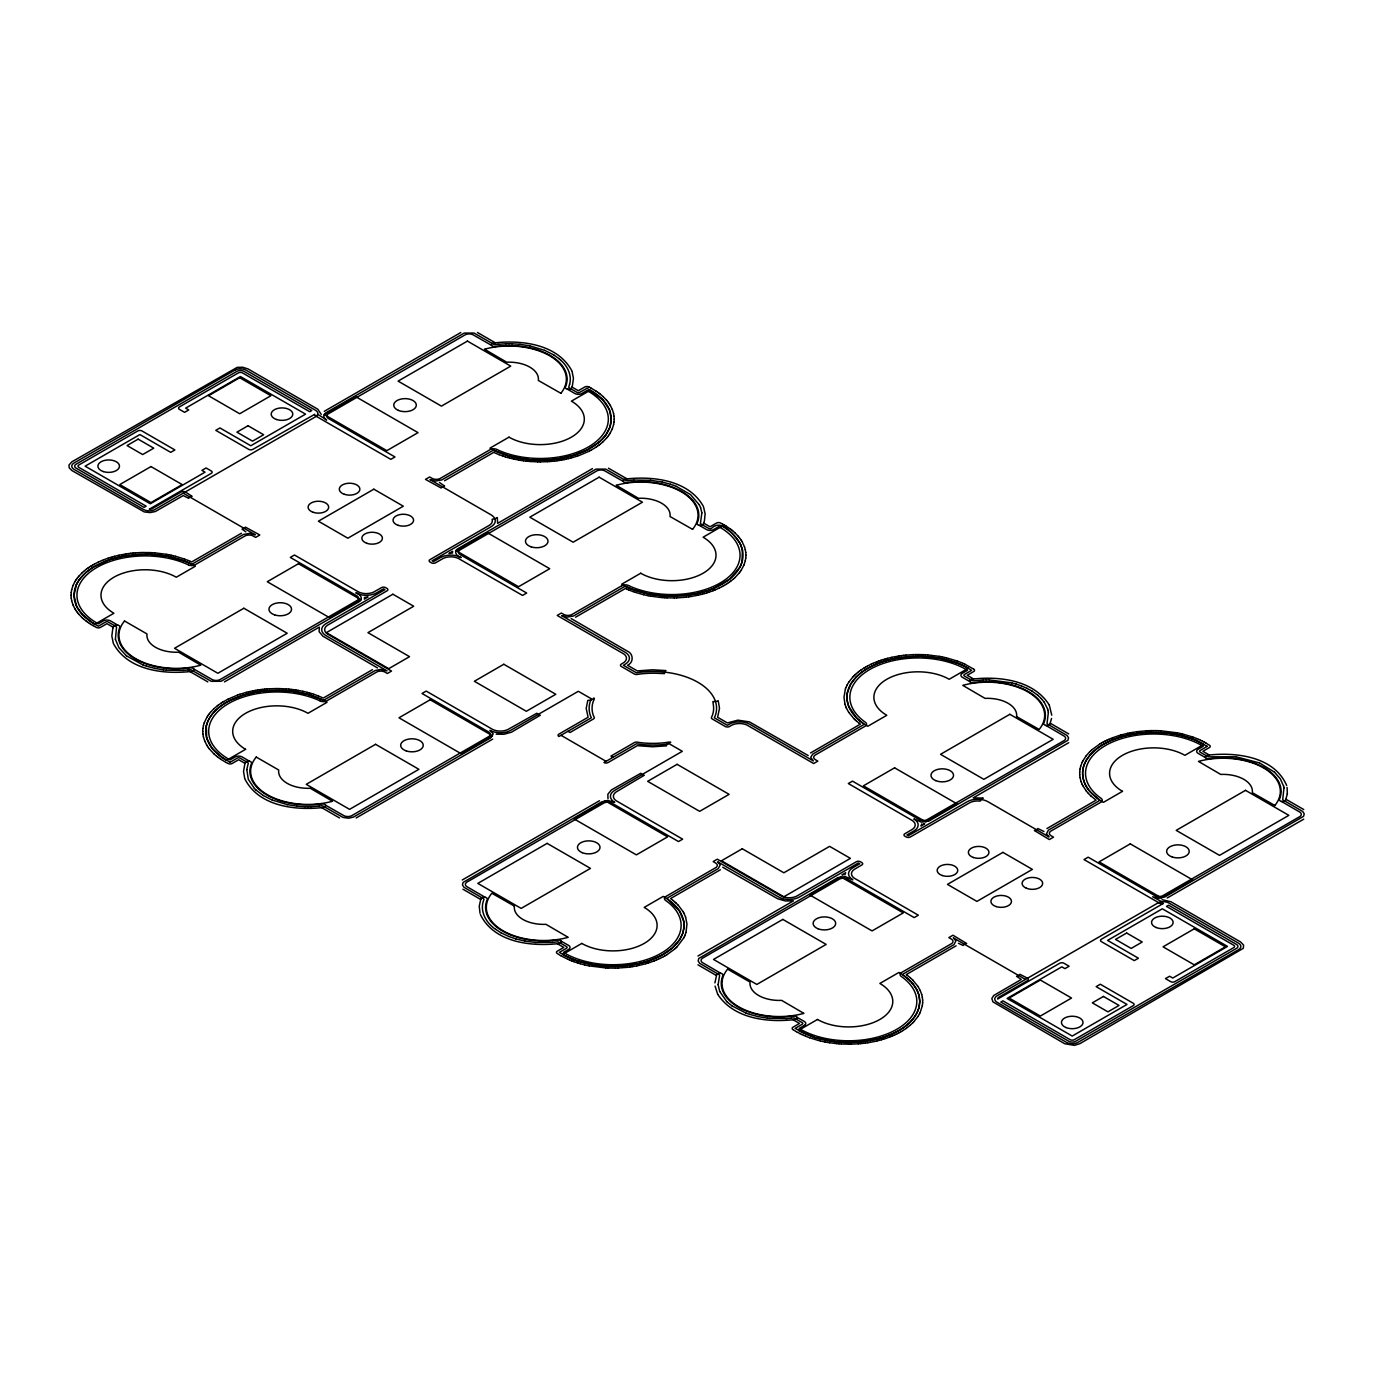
<?xml version="1.0" encoding="UTF-8"?>
<svg xmlns="http://www.w3.org/2000/svg" width="1376" height="1376" viewBox="0 0 1376 1376"><rect width="100%" height="100%" fill="white"/><g stroke="black" fill="none" stroke-linecap="round" stroke-linejoin="round"><path stroke-width="1.5" d="M71.07 595.189L71.225 592.471M74.012 595.223L76.437 584.628M202.788 731.275L202.926 728.54M611.271 419.147L609.912 427.145L605.87 434.833M614.212 419.181L614.057 421.899M684.027 926.736L683.717 921.387M745.93 555.25L745.775 557.968M922.66 1002.812L922.66 1000.094M1079.713 771.97L1079.713 774.688M714.901 982.877L716.724 974.655A3.182 1.84 0 0 1 720.542 973.296A3.182 1.84 0 0 1 722.916 975.498A58.102 33.54 0 0 0 793.109 1016.021A3.182 1.84 0 0 1 796.945 1017.397A3.182 1.84 0 0 1 794.554 1019.599C767.688 1022.712 733.752 1018.859 717.687 994.263M246.786 769.597L248.316 779.349L254.422 788.5M364.451 598.354L364.416 598.784A5.401 3.13 0 0 1 364.348 599.11L368.08 596.96L364.382 597.459M452.549 552.103L452.584 551.656A5.401 3.13 0 0 1 452.652 551.346L448.92 553.496L452.618 552.98M684.027 926.753L682.702 933.41L679.52 939.86M922.642 1002.88L922.333 1005.598M1079.713 771.884L1080.022 769.184M246.786 769.58L248.213 763.577A1.961 1.135 0 0 0 247.68 762.528L240.06 758.124A1.961 1.135 0 0 0 237.274 758.124L230.119 762.252M1287.317 793.797L1287.093 787.433M1287.317 793.832L1285.631 800.11A3.182 1.84 0 0 1 1281.813 801.486A3.182 1.84 0 0 1 1279.439 799.284A58.102 33.54 0 0 0 1209.246 758.744A3.182 1.84 0 0 1 1205.428 757.385A3.182 1.84 0 0 1 1207.801 755.166C1235.7 751.967 1274.193 756.284 1286.663 785.49M71.242 592.402L71.69 589.702M202.943 728.472L203.407 725.771M614.057 421.968L613.593 424.685M745.758 558.037L745.293 560.754M847.255 693.28L847.066 699.954L848.768 706.593M1051.539 718.427L1049.957 724.068A3.182 1.84 0 0 1 1046.121 725.444A3.182 1.84 0 0 1 1043.748 723.243A58.102 33.54 0 0 0 973.554 682.72A3.182 1.84 0 0 1 969.736 681.344A3.182 1.84 0 0 1 972.11 679.142C999.148 676.012 1033.582 679.916 1049.286 705.08M206.331 725.96L206.675 737.983M847.272 693.263L850.695 684.113L856.44 676.786M922.333 1005.667L920.183 1012.478M1080.022 769.098L1080.642 766.398M569.612 384.3C572.072 375.476 567.617 366.257 561.047 360.443M704.426 520.833L705.131 513.833L703.549 506.867M71.707 589.616L72.997 585.574M203.424 725.685L204.181 723.002M206.331 725.943C209.204 714.075 219.489 705.768 229.912 700.453M613.576 424.754L612.303 428.813M742.042 561.89L742.386 549.867M745.276 560.823L744.003 564.882M686.022 932.326L686.968 924.053L685.592 917.104M918.807 1008.126L919.753 1001.453L918.807 994.779M569.612 384.317L568.787 386.88A1.961 1.135 0 0 0 569.32 387.929L576.94 392.332A1.961 1.135 0 0 0 579.726 392.332L587.053 388.29M112.746 628.987L111.834 635.97L113.228 642.953M572.347 386.02L573.448 378.4L572.072 371.417M704.237 521.487L703.36 523.964A3.182 1.84 0 0 1 699.524 525.34A3.182 1.84 0 0 1 697.15 523.138A58.102 33.54 0 0 0 626.957 482.598A3.182 1.84 0 0 1 623.139 481.239A3.182 1.84 0 0 1 625.512 479.037C652.826 475.89 688.361 479.897 703.274 506.213M742.025 561.907L740.563 565.828M686.005 932.412L685.093 935.078M845.397 688.98L843.987 697.254L844.967 704.22M918.79 1008.144C913.354 1024.845 895.879 1033.617 880.124 1038.244M1080.659 766.329L1082.172 762.304M112.952 628.316L113.64 626.476A3.182 1.84 0 0 1 117.476 625.1A3.182 1.84 0 0 1 119.85 627.318A58.102 33.54 0 0 0 190.026 667.842A3.182 1.84 0 0 1 193.861 669.2A3.182 1.84 0 0 1 191.488 671.419C164.054 674.567 127.934 670.508 113.468 643.607M244.859 763.8L243.535 771.403L244.704 778.403M204.216 722.933L206.692 717.601M572.124 386.673L571.642 387.894A3.182 1.84 0 0 1 567.824 389.27A3.182 1.84 0 0 1 565.45 387.052A58.102 33.54 0 0 0 495.257 346.528A3.182 1.84 0 0 1 491.438 345.17A3.182 1.84 0 0 1 493.812 342.951C521.246 339.803 557.349 343.862 571.814 370.763M480.774 899.25L479.244 906.199L480 913.217M845.414 688.912L845.896 687.622M1084.46 764.024C1080.435 773.26 1083.342 784.2 1089.93 791.475M245.117 763.147L245.358 762.545A3.182 1.84 0 0 1 249.176 761.186A3.182 1.84 0 0 1 251.55 763.388A58.102 33.54 0 0 0 321.743 803.911A3.182 1.84 0 0 1 325.562 805.287A3.182 1.84 0 0 1 323.188 807.488C295.634 810.653 258.946 806.542 244.945 779.057M480.792 899.216L481.032 898.614A3.182 1.84 0 0 1 484.868 897.255A3.182 1.84 0 0 1 487.242 899.457A58.102 33.54 0 0 0 557.418 939.98A3.182 1.84 0 0 1 561.253 941.356A3.182 1.84 0 0 1 558.88 943.558C531.17 946.757 493.95 942.56 480.396 914.507M73.014 585.488L74.975 581.532M317.753 414.417C337.223 425.769 317.116 417.375 326.37 412.525L464.211 333.078L474.015 333.044L493.76 344.31A1.961 1.135 0 0 0 495.584 344.602L498.043 344.327M321.244 414.382L317.787 409.205L248.024 368.923L242.64 367.237L237.136 367.392L71.948 461.768L68.972 465.036L69.23 467.892L71.862 470.506L144.291 511.924L150.156 512.594L155.35 511.511L183.214 495.584L188.65 498.318A6.364 3.681 0 0 1 192.107 496.323L185.296 491.972A2.941 1.703 0 0 0 181.133 491.972L152.358 508.57A4.902 2.821 0 0 1 149.244 509.223L211.285 473.378A2.941 1.703 0 0 0 211.285 470.97L206.09 467.96L201.928 470.368L205.041 472.174L150.294 503.788L85.123 466.172L139.888 434.558L170.727 452.36L174.89 449.952L141.969 430.946A2.941 1.703 0 0 0 137.806 430.946L78.879 464.968A2.941 1.703 0 0 0 78.879 467.376L146.131 506.196L144.05 507.383L75.8 467.96A4.902 2.821 0 0 1 75.8 464.366L237.291 371.124A4.902 2.821 0 0 1 243.5 371.124L311.802 410.53L309.72 411.734L242.486 372.913A2.941 1.703 0 0 0 238.323 372.913L179.396 406.935A2.941 1.703 0 0 0 179.396 409.343L184.59 412.336L188.753 409.945L185.64 408.139L240.404 376.525L305.558 414.142L250.793 445.755L219.954 427.953L215.791 430.344L248.712 449.35A2.941 1.703 0 0 0 252.874 449.35L314.777 414.296A2.941 1.703 0 0 0 315.551 415.913L390.818 459.36L394.981 456.97L328.056 418.287A5.882 3.388 0 0 1 328.056 413.987L465.432 334.678A5.882 3.388 0 0 1 472.88 334.678L491.524 345.342M612.268 428.882L610.308 432.838M743.986 564.951L741.2 570.232M684.491 936.437L685.059 935.147M722.727 867.241L777.75 898.803L785.472 900.97L793.488 900.85L697.959 956.028M808.211 755.562L749.421 721.884L737.914 720.164L727.388 722.916L717.601 717.257L719.51 708.382L718.203 700.694A6.364 3.681 0 0 1 712.906 701.571L713.336 704.856A60.785 35.088 0 0 1 712.458 715.142L711.495 717.378A2.941 1.703 0 0 0 712.269 718.977L725.29 726.511A2.941 1.703 0 0 0 729.452 726.511L732.032 725.049A11.765 6.794 0 0 1 746.962 725.049L813.663 763.525L817.826 761.117L815.022 759.466A5.882 3.388 0 0 1 815.022 755.166L865.298 726.115A5.04 2.907 0 0 0 865.332 722.245A68.129 39.336 0 0 1 872.246 668.134A68.129 39.336 0 0 1 966.176 669.476L967.534 670.284L962.357 673.277M845.93 687.553L847.152 684.921M958.418 943.282L963.166 945.484A6.364 3.681 0 0 1 966.623 943.489L953 935.216L948.838 937.606L951.659 939.258A5.882 3.388 0 0 1 951.659 943.575L901.366 972.626A5.04 2.907 0 0 0 901.349 976.496A68.129 39.336 0 0 1 894.434 1030.59A68.129 39.336 0 0 1 800.505 1029.265L799.129 1028.457L804.41 1025.395M1043.937 831.5L1037.848 828.524A6.364 3.681 0 0 1 1034.408 830.519L1049.355 839.566L1053.517 837.158L1050.696 835.507A5.882 3.388 0 0 1 1050.696 831.207L1100.989 802.156A5.04 2.907 0 0 0 1101.006 798.286A68.129 39.336 0 0 1 1107.921 744.175A68.129 39.336 0 0 1 1201.85 745.517L1203.226 746.325L1198.049 749.318A4.971 2.872 0 0 0 1198.049 753.326L1205.582 757.677M1084.46 764.007L1085.028 762.717M76.437 584.611L77.073 583.338M739.927 567.118L740.563 565.846M683.838 937.778L684.474 936.506M919.529 1013.82L920.148 1012.547M1082.207 762.235L1082.843 760.962M1085.028 762.7L1085.664 761.427M77.073 583.321L79.412 579.537M739.927 567.136L729.693 579.107L713.318 588.567M683.803 937.847L677.112 946.74M847.186 684.852L848.7 682.272M919.478 1013.888L917.964 1016.468M1082.878 760.894L1086.232 755.734M1085.681 761.41L1086.369 760.154M75.026 581.463L75.8 580.225M206.727 717.532L207.501 716.294M609.499 434.162L610.273 432.907M1086.386 760.137L1089.93 755.183M75.835 580.156L76.678 578.918M207.552 716.225L208.395 714.987M608.605 435.452L609.448 434.231M740.322 571.539L741.165 570.3M848.751 682.204L852.69 677.181M679.503 939.877L672.09 948.202L661.581 955.357M917.93 1016.537L913.974 1021.56M76.729 578.849L77.641 577.628M79.43 579.52L85.983 572.45M208.43 714.918L209.358 713.697M605.87 434.85L602.894 438.48M607.642 436.742L608.553 435.521M739.359 572.812L740.271 571.608M77.692 577.559L78.673 576.372M209.41 713.645L210.39 712.441M606.61 438.015L607.59 436.811M739.308 572.88L734.801 577.748M1086.283 755.665L1089.551 752.001M78.742 576.303L82.199 572.708M210.442 712.372L213.899 708.778M606.558 438.067L603.101 441.679M1089.947 755.166C1098.805 745.07 1111.584 739.376 1124.33 735.954M602.877 438.497L599.317 441.937M852.759 677.112L853.86 675.96M912.804 1022.781L913.922 1021.628M853.928 675.891L855.115 674.756M856.457 676.768L861.6 672.314M675.874 947.944L677.061 946.808M1089.62 751.932L1090.79 750.797M912.735 1022.85L910.258 1025.154M82.268 572.64L83.506 571.522M213.968 708.709L216.6 706.438M603.032 441.73L600.4 444.001M733.494 578.918L734.732 577.817M855.184 674.687L856.422 673.586M674.567 949.113L675.805 948.012M1090.858 750.728L1092.097 749.61M83.575 571.47L86.327 569.251M86 572.433L93.207 567.187M599.3 441.954L587.088 449.986M733.425 578.986L730.673 581.205M856.491 673.518L857.798 672.434M674.498 949.182L667.05 954.6M1092.183 749.559L1099.613 744.141M910.172 1025.223L907.438 1027.425M216.668 706.387L218.027 705.32M598.956 445.119L600.332 444.07M857.867 672.365L859.243 671.299M86.413 569.2L87.84 568.15M218.113 705.269L221.106 703.153M597.459 446.22L598.887 445.188M729.16 582.289L730.587 581.257M859.312 671.247L860.74 670.215M861.617 672.296L866.106 669.252M905.924 1028.526L907.352 1027.494M87.909 568.099L89.406 567.084M595.894 447.286L597.373 446.271M727.594 583.355L729.091 582.358M860.826 670.146L863.939 668.1M905.855 1028.577L902.742 1030.624M89.474 567.032L91.022 566.052M595.808 447.338L590.854 450.296M221.192 703.102L222.723 702.121M725.978 584.404L727.508 583.424M462.267 879.986L599.454 800.746M810.602 752.93L860.413 724.137L859.312 723.329M720.388 869.77L670.576 898.562L673.122 900.489M1068.722 742.696L973.193 797.891L983.255 798.097A6.364 3.681 0 0 0 980.486 800.901L979.901 801.09A11.765 6.794 0 0 0 970.149 802.5L910.379 836.969A2.941 1.703 0 0 1 906.216 836.969L904.823 836.161A2.941 1.703 0 0 1 904.823 833.753L912.529 829.264A11.765 6.794 0 0 0 912.529 820.646L848.321 783.529L852.484 781.138L919.46 819.769A5.882 3.388 0 0 0 926.925 819.769L1064.302 740.46A5.882 3.388 0 0 0 1064.302 736.16L1045.829 725.393M956.079 945.811L906.251 974.604L907.352 975.412M91.108 566L92.708 565.037M93.224 567.17L109.53 559.705M222.809 702.07L227.952 699.197M724.292 585.402L725.892 584.456M864.025 668.048L865.607 667.102M866.14 669.235L874.723 664.746M665.365 955.598L666.964 954.652M1099.699 744.089L1101.299 743.143M901.056 1031.639L902.656 1030.693M324.289 411.321L460.822 332.51M94.824 624.257L113.898 613.249A44.118 25.473 0 0 1 113.898 577.232A44.118 25.473 0 0 1 176.283 577.232L195.34 566.224A71.07 41.039 0 0 0 94.824 566.224A71.07 41.039 0 0 0 94.824 624.257L93.224 623.294M444.568 480.757L493.709 452.394L499.041 454.648M592.523 468.58L497.648 523.344L497.286 517.531A6.364 3.681 0 0 1 492.436 519.13L492.126 519.474A11.765 6.794 0 0 1 489.684 525.099L429.983 559.619A2.941 1.703 0 0 0 429.983 562.01L431.376 562.818A2.941 1.703 0 0 0 435.538 562.818L443.33 558.364A11.765 6.794 0 0 1 458.242 558.364L522.536 595.43L526.681 593.039L459.756 554.373A5.882 3.388 0 0 1 459.756 550.056L597.132 470.747A5.882 3.388 0 0 1 604.597 470.747L623.225 481.411M224.477 681.877L319.335 627.095L319.129 631.722L322.861 636.176L377.54 667.945M372.432 669.682L323.291 698.062L317.959 695.792M621.883 585.694L571.659 614.659A5.882 3.388 0 0 1 564.212 614.659L561.356 613.042L557.194 615.45L623.81 653.961A11.765 6.794 0 0 1 623.81 662.578L621.316 664.075A2.941 1.703 0 0 0 621.316 666.466L634.336 673.999A2.941 1.703 0 0 0 637.122 674.446L640.992 673.879A60.785 35.088 0 0 1 658.812 673.38L664.488 673.621A6.364 3.681 0 0 1 665.95 670.594L652.706 669.802L637.312 670.903L627.542 665.262C633.923 662.596 633.545 653.531 627.198 651.072L571.16 618.564M356.178 817.946L492.711 739.118M968.257 668.272L949.182 679.28A44.118 25.473 0 0 0 886.798 679.28A44.118 25.473 0 0 0 886.798 715.296L867.74 726.304A71.07 41.039 0 0 1 867.74 668.272A71.07 41.039 0 0 1 968.257 668.272L963.097 665.571M1046.947 828.541L1096.104 800.161L1090.858 795.93M1167.209 897.978L1303.743 819.167M92.794 564.986L94.445 564.074M722.555 586.382L724.206 585.454M865.71 667.05L867.362 666.122M663.628 956.578L665.279 955.649M1101.385 743.092L1103.036 742.163M899.319 1032.619L900.97 1031.69M94.531 564.022L98.092 562.234M241.454 533.234L191.574 561.993L190.198 561.356M589.048 451.242L590.751 450.348M575.546 617.222L625.426 588.464L626.802 589.1M722.469 586.434L718.908 588.223M867.448 666.07L870.991 664.281M661.564 955.357L648.543 960.947M663.542 956.63L659.998 958.418M1103.139 742.111L1104.825 741.217M897.53 1033.548L899.233 1032.654M587.053 450.004L573.723 455.318L560.858 458.397M588.962 451.294L579.348 455.404M228.038 699.163L237.652 695.035M229.947 700.453L243.277 695.121L256.142 692.042M1104.928 741.182L1106.682 740.322M895.673 1034.46L897.427 1033.6M98.178 562.182L101.927 560.514M718.822 588.274L715.073 589.926M871.094 664.23L872.883 663.404M1106.768 740.271L1108.574 739.445M658.106 959.278L659.895 958.47M893.781 1035.32L895.587 1034.511M872.986 663.37L876.822 661.787M874.74 664.728L878.49 663.18M1108.678 739.411L1110.518 738.62M656.163 960.121L658.003 959.33M891.837 1036.162L893.678 1035.371M102.03 560.479L103.905 559.722M713.301 588.567L707.47 590.751M713.078 590.717L714.97 589.977M1110.621 738.568L1112.513 737.811M654.168 960.912L656.042 960.156M889.842 1036.954L891.734 1036.197M104.026 559.688L108.016 558.243M712.974 590.768L708.967 592.196M876.925 661.736L878.851 661.013M878.524 663.163L882.446 661.753M1112.616 737.777L1118.74 735.661M654.064 960.964L650.057 962.392M889.739 1037.005L885.731 1038.433M577.266 456.127L579.227 455.456M237.756 695L239.734 694.312M878.972 660.979L880.932 660.308M108.136 558.209L110.149 557.572M109.564 559.688L122.223 556.386M577.163 456.161L570.816 458.053M239.837 694.278L246.184 692.403M707.436 590.751L694.777 594.071M706.851 592.884L708.864 592.23M881.053 660.256L883.048 659.62M882.48 661.753L886.54 660.497M648.509 960.947L642.334 962.787M647.941 963.08L649.936 962.426M883.616 1039.121L885.628 1038.467M110.252 557.538L112.299 556.919M704.701 593.52L706.748 592.918M883.168 659.586L885.198 658.984M1118.843 735.627L1120.89 735.025M645.791 963.716L647.821 963.114M881.466 1039.757L883.512 1039.155M112.402 556.902L114.483 556.334M702.517 594.122L704.598 593.555M885.318 658.949L887.4 658.382M886.574 660.48L895.14 658.433M1121.01 734.99L1127.546 733.356M645.671 963.75L639.118 965.384M880.09 1038.261L857.97 1042.131M879.281 1040.359L881.362 1039.792M114.604 556.3L118.955 555.25M568.598 458.604L570.696 458.088M246.304 692.369L248.402 691.836M702.396 594.157L698.045 595.189M887.503 658.347L891.872 657.315M1124.364 735.954L1126.462 735.42M642.317 962.787L638.034 963.802M877.062 1040.91L879.161 1040.394M566.344 459.12L568.477 458.638M248.523 691.818L252.943 690.855M1126.497 735.42L1128.63 734.922M874.809 1041.426L876.942 1040.944M564.057 459.601L566.224 459.154M119.076 555.233L125.87 553.96M697.924 595.223L691.13 596.479M891.992 657.281L898.786 656.025M1127.666 733.322L1129.834 732.875M1128.664 734.922L1139.792 733.081M638.017 963.819L619.974 966.244M636.847 965.866L638.997 965.419M874.689 1041.46L870.217 1042.337M561.752 460.014L563.936 459.618M122.258 556.368L149.726 554.287M694.742 594.071L667.274 596.152M253.064 690.838L255.248 690.425M895.157 658.433L920.303 656.283M1129.954 732.858L1136.817 731.722M636.727 965.883L632.203 966.674M560.823 458.414L551.793 459.618M559.43 460.41L561.632 460.048M255.368 690.408L257.57 690.047M256.177 692.042L265.207 690.821M867.895 1042.716L870.096 1042.354M557.074 460.754L559.292 460.427M439.46 482.494L444.603 486.02A6.364 3.681 0 0 0 441.146 488.016L425.476 479.381L429.639 476.973L432.494 478.59A5.882 3.388 0 0 0 439.959 478.59L490.183 449.625A4.971 2.872 0 0 1 496.736 449.384M245.84 531.876L242.038 529.124A6.364 3.681 0 0 0 245.478 527.146L259.806 535.006L255.644 537.397L252.788 535.78A5.882 3.388 0 0 0 245.341 535.78L195.117 564.745A4.971 2.872 0 0 1 188.546 564.986M125.99 553.943L128.226 553.634M688.774 596.823L691.01 596.496M257.69 690.03L259.926 689.703M898.906 656.008L901.125 655.681M629.864 967.018L632.083 966.692M1162.101 899.715L1170.907 901.744L1240.67 942.01L1243.594 945.123L1243.319 948.305L1079.85 1043.679L1074.467 1045.364L1064.714 1043.73L992.99 1001.9L991.821 998.512L993.678 995.519L1021.284 979.437L1016.554 976.289A6.364 3.681 0 0 0 1019.994 974.311L1027.528 978.233A2.941 1.703 0 0 1 1027.528 980.641L998.787 997.256A4.902 2.821 0 0 0 997.669 999.045L1059.761 963.234A2.941 1.703 0 0 1 1063.906 963.234L1069.118 966.227L1064.955 968.635L1061.825 966.829L1007.077 998.443L1072.231 1036.059L1126.996 1004.446L1096.139 986.644L1100.301 984.236L1133.239 1003.242A2.941 1.703 0 0 1 1133.239 1005.65L1074.312 1039.671A2.941 1.703 0 0 1 1070.15 1039.671L1002.915 1000.851L1000.834 1002.055L1069.118 1041.46A4.902 2.821 0 0 0 1075.344 1041.46L1236.835 948.219A4.902 2.821 0 0 0 1236.835 944.624L1168.585 905.202L1166.504 906.406L1233.739 945.226A2.941 1.703 0 0 1 1233.739 947.617L1174.829 981.638A2.941 1.703 0 0 1 1170.666 981.638L1165.472 978.628L1169.617 976.238L1172.748 978.044L1227.512 946.413L1162.342 908.796L1107.577 940.41L1138.434 958.229L1134.271 960.62L1101.35 941.614A2.941 1.703 0 0 1 1101.35 939.223L1163.425 903.378L1162.084 903.482A2.941 1.703 0 0 1 1159.28 903.034L1084.013 859.57L1088.175 857.179L1155.152 895.81A5.882 3.388 0 0 0 1162.617 895.81L1299.976 816.501A5.882 3.388 0 0 0 1299.976 812.201L1281.503 801.434M1161.86 901.762L1152.624 896.791L1158.833 898.287L1165.094 896.808L1303.571 816.329L1304.224 813.87L1302.745 811.496L1283.309 800.144A1.961 1.135 0 0 1 1282.776 799.095L1283.98 787.88M865.538 1043.06L867.774 1042.733M189.217 669.837L189.716 669.768A1.961 1.135 0 0 1 191.522 670.078L211.285 681.326L221.072 681.292L358.912 601.845C364.107 599.523 360.048 593.434 355.816 592.832A14.706 8.497 0 0 0 376.611 592.832L383.543 588.825L384.936 589.633L326.009 623.655A14.706 8.497 0 0 0 326.009 635.66L387.034 670.886L380.825 669.39L375.218 670.525L324.736 699.627A1.961 1.135 0 0 1 322.087 699.679L308.241 694.502L292.95 691.354M554.7 461.046L556.953 460.771M128.346 553.616L130.582 553.324M686.418 597.115L688.654 596.84M260.047 689.686L262.283 689.41M901.246 655.664L903.499 655.389M1136.937 731.705L1146.363 730.811M627.49 967.311L629.744 967.036M863.182 1043.352L865.418 1043.077M628.763 480.499L627.284 480.688A1.961 1.135 0 0 1 625.478 480.379L605.715 469.113L595.997 469.113L458.088 548.594C452.79 551.019 457.004 556.97 461.184 557.607A14.706 8.497 0 0 0 440.389 557.607L433.457 561.614L432.064 560.823L490.991 526.802A14.706 8.497 0 0 0 490.991 514.796L429.966 479.57L435.418 481.05L441.782 479.932L492.264 450.829A1.961 1.135 0 0 1 494.913 450.76L508.759 455.938L524.05 459.102M188.237 669.957L189.2 669.837M791.32 1018.137L792.782 1017.948A1.961 1.135 0 0 1 794.606 1018.257L802.225 1022.66A1.961 1.135 0 0 1 802.225 1024.26L795.104 1028.405L815.16 1037.624M628.78 480.499L633.717 480.052M188.22 669.957L183.283 670.404M318.957 806.13L321.416 805.837A1.961 1.135 0 0 1 323.24 806.147L342.985 817.396L348.661 818.221L353.408 817.103L490.664 737.897L493.193 733.838L489.942 730.312A14.706 8.497 0 0 0 510.737 730.312L578.333 691.285L591.353 698.802L590.356 701.124A63.726 36.791 0 0 0 590.356 715.468L591.353 717.79L558.914 736.504A2.941 1.703 0 0 1 558.914 734.113L588.102 717.257L586.193 708.382L587.776 700.418A6.364 3.681 0 0 0 593.658 698.148L593.933 697.976A2.941 1.703 0 0 1 594.208 699.214L593.245 701.45A60.785 35.088 0 0 0 593.245 715.142L594.208 717.378A2.941 1.703 0 0 1 593.434 718.977L570.008 732.514L567.927 731.31M791.303 1018.137L786.367 1018.584M552.326 461.304L554.58 461.063M130.703 553.324L132.973 553.083M684.027 597.373L686.297 597.132M262.42 689.393L264.674 689.152M903.619 655.372L905.872 655.131M1139.827 733.081L1146.707 732.496M627.37 967.328L617.893 968.05M860.791 1043.61L863.044 1043.369M498.06 344.31L505.99 343.794M318.94 806.13L310.993 806.663M552.67 942.388L557.108 941.906A1.961 1.135 0 0 1 558.914 942.216L566.551 946.619A1.961 1.135 0 0 1 566.551 948.219L559.396 952.347L564.401 955.357M551.776 459.636L530.947 459.825M549.936 461.51L552.206 461.304M133.094 553.066L135.364 552.877M683.906 597.373L676.82 597.855M264.794 689.135L267.064 688.946M265.224 690.821L286.053 690.614M906.01 655.114L913.096 654.649M858.4 1043.816L860.671 1043.61M552.653 942.388L535.677 942.474M547.528 461.665L549.798 461.51M135.484 552.86L140.18 552.602M267.202 688.929L269.472 688.791M857.936 1042.131L846.36 1042.458M858.28 1043.816L851.159 1044.16M633.717 480.052L650.693 480.293M183.283 670.404L166.307 670.164M786.35 1018.584L769.39 1018.343M547.39 461.665L540.269 461.872M269.61 688.774L276.731 688.568M1146.483 730.794L1148.771 730.69M1146.724 732.496L1167.536 733.081M619.94 966.244L608.364 966.348M983.307 680.002L973.881 680.793A1.961 1.135 0 0 1 972.075 680.484L964.438 676.08A1.961 1.135 0 0 1 964.438 674.481L971.594 670.353L968.257 668.272M983.324 680.002L986.3 679.933M140.318 552.584L142.605 552.533M674.395 597.924L676.682 597.855M913.217 654.649L915.504 654.58M1148.908 730.69L1151.196 730.622M923.382 823.932L924.156 823.914A5.401 3.13 0 0 0 924.706 823.88L920.974 826.03L921.851 823.897M843.282 874.792L842.525 874.826A5.401 3.13 0 0 0 841.957 874.861L845.69 872.711L844.83 874.844M615.485 968.119L617.772 968.05M506.007 343.794L509 343.742M310.993 806.663L308 806.697M142.726 552.533L149.864 552.584M674.274 597.924L667.136 597.855M915.642 654.58L917.93 654.563M1151.316 730.622L1156.046 730.622M615.347 968.119L608.209 968.05M848.734 1044.178L851.039 1044.16M986.317 679.933L989.31 679.95M509.017 343.742L512.01 343.794M307.983 806.697L304.99 806.663M537.844 461.854L540.149 461.872M918.067 654.563L922.78 654.649M276.851 688.568L279.156 688.602M848.614 1044.178L841.493 1043.971M989.327 679.95L1011.67 682.84M537.724 461.854L530.603 461.51M920.338 656.283L940.823 658.433L957.472 663.163M279.276 688.602L286.397 688.929M1156.167 730.622L1158.454 730.69M846.343 1042.458L837.107 1041.942M512.027 343.794L519.973 344.31M304.973 806.663L297.027 806.13M149.984 552.602L152.272 552.705M149.743 554.287L167.924 556.368L184.556 561.116M667.24 596.152L649.076 594.071L632.444 589.341M664.728 597.734L667.016 597.855M922.9 654.649L925.188 654.752M1158.592 730.69L1160.88 730.794M608.33 966.348L594.604 965.04M605.801 967.93L608.089 968.05M152.409 552.705L154.68 552.86M662.32 597.58L664.591 597.734M925.308 654.77L927.596 654.924M1161 730.811L1177.409 732.858M605.681 967.93L589.255 965.883M839.085 1043.816L841.355 1043.971M535.66 942.474L524.944 941.081M530.912 459.825L524.084 459.102M528.212 461.304L530.482 461.51M154.817 552.877L166.513 554.339M659.912 597.373L662.183 597.58M927.716 654.924L939.412 656.386M286.518 688.946L288.788 689.135M286.088 690.632L292.916 691.337M836.677 1043.61L838.947 1043.816M650.71 480.293L662.286 482.082M166.29 670.164L163.348 669.837M769.373 1018.343L767.412 1018.137M525.821 461.063L528.092 461.304M659.792 597.373L650.487 596.118M288.908 689.152L291.162 689.393M837.09 1041.924L815.194 1037.642M836.556 1043.61L829.59 1042.733M519.99 344.327L529.64 345.806M297.01 806.13L287.36 804.633M1235.923 756.766L1209.573 756.817A1.961 1.135 0 0 1 1207.75 756.525L1200.13 752.122A1.961 1.135 0 0 1 1200.13 750.522L1207.251 746.36M767.395 1018.137L757.78 1016.554M523.465 460.771L525.701 461.046M1167.57 733.081L1172.06 733.683M291.299 689.41L293.535 689.686M1235.94 756.766L1259.487 762.923M163.331 669.837L154.697 668.358M521.108 460.427L523.344 460.754M293.656 689.703L295.892 690.03M496.168 734.182L503.926 734.268L511.425 732.221L540.286 715.245A6.364 3.681 0 0 1 536.829 713.25L507.813 729.555A11.765 6.794 0 0 1 492.883 729.555L426.182 691.079L422.019 693.487L488.944 732.152A5.882 3.388 0 0 1 488.944 736.452L351.568 815.779A5.882 3.388 0 0 1 344.12 815.779L325.476 805.115M518.786 460.048L520.988 460.41M1172.094 733.7L1180.866 735.42M296.012 690.047L298.214 690.408M594.587 965.04L577.473 960.947M827.251 1042.354L829.453 1042.716M518.666 460.014L514.194 459.154M648.182 595.688L650.366 596.1M939.55 656.404L941.717 656.816M166.634 554.356L168.818 554.752M298.334 690.425L302.806 691.302M824.946 1041.924L827.131 1042.337M524.927 941.081L515.69 938.862M648.062 595.67L643.641 594.707M941.855 656.834L946.258 657.797M1177.529 732.875L1181.95 733.838M168.938 554.786L171.106 555.233M589.134 965.866L584.731 964.903M824.826 1041.907L820.406 1040.944M529.657 345.823L544.69 350.364M287.343 804.633L272.31 800.075M662.303 482.082L670.473 484.266M154.697 668.358L146.527 666.173M757.763 1016.537L749.593 1014.353M567.514 389.219L574.962 393.588A4.971 2.872 0 0 0 581.79 393.536L586.967 390.543L588.378 391.334A68.129 39.336 0 0 1 590.682 445.566A68.129 39.336 0 0 1 496.977 449.556M514.074 459.12L509.722 458.088M699.232 525.288L706.679 529.657A4.971 2.872 0 0 0 713.508 529.605L718.685 526.612L720.095 527.404A68.129 39.336 0 0 1 722.4 581.635A68.129 39.336 0 0 1 628.694 585.626M171.226 555.25L173.359 555.749M117.768 625.151L110.321 620.782A4.971 2.872 0 0 0 103.492 620.851L98.315 623.844L96.905 623.053A68.129 39.336 0 0 1 94.6 568.821A68.129 39.336 0 0 1 188.306 564.831M302.926 691.32L307.278 692.369M249.486 761.22L242.021 756.869A4.971 2.872 0 0 0 235.21 756.92L230.033 759.913L228.622 759.122A68.129 39.336 0 0 1 226.318 704.89A68.129 39.336 0 0 1 320.023 700.9M485.16 897.307L466.688 886.54A5.882 3.388 0 0 1 466.688 882.24L604.064 802.913A5.882 3.388 0 0 1 611.529 802.913L678.506 841.562L682.651 839.171L616.035 800.643A11.765 6.794 0 0 1 616.035 792.026L644.26 775.273A6.364 3.681 0 0 1 640.803 773.278L611.391 789.944L607.848 794.279L608.003 798.751M720.852 973.331L702.379 962.581A5.882 3.388 0 0 1 702.379 958.281L839.756 878.954A5.882 3.388 0 0 1 847.203 878.954L914.18 917.603L918.342 915.195L854.135 878.094A11.765 6.794 0 0 1 854.135 869.477L861.84 864.971A2.941 1.703 0 0 0 861.84 862.58L860.464 861.772A2.941 1.703 0 0 0 856.302 861.772L796.515 896.24A11.765 6.794 0 0 1 781.602 896.24L717.309 859.174L713.164 861.582L715.967 863.216A5.882 3.388 0 0 1 715.967 867.534L665.692 896.584A5.04 2.907 0 0 0 665.657 900.454A68.129 39.336 0 0 1 658.743 954.548A68.129 39.336 0 0 1 564.814 953.224L563.455 952.416L568.718 949.354A4.971 2.872 0 0 0 568.632 945.415L561.167 941.184M946.378 657.831L957.025 660.979M643.521 594.673L634.955 592.23M1182.07 733.855L1192.717 737.02M1180.9 735.42L1191.203 738.482M173.462 555.766L175.578 556.3M584.611 964.868L580.311 963.75M818.187 1040.394L820.285 1040.91M1011.687 682.84L1016.193 684.096M507.52 457.486L509.602 458.053M175.698 556.334L184.109 558.931M307.398 692.403L309.462 692.971M818.066 1040.359L809.638 1037.762M505.37 456.849L507.417 457.451M309.583 693.005L311.63 693.607M578.161 963.114L580.19 963.716M515.673 938.862L508.81 936.488M1016.21 684.096L1021.353 685.884M503.255 456.161L505.267 456.815M311.733 693.642L313.745 694.278M578.04 963.08L573.964 961.721M670.49 484.266L673.913 485.453M146.51 666.173L143.087 664.986M749.593 1014.353L746.17 1013.166M503.152 456.127L499.144 454.699M632.891 591.525L634.852 592.196M313.848 694.312L317.856 695.757M575.478 960.259L577.438 960.947M1192.82 737.054L1196.742 738.568M1191.22 738.482L1195.073 739.961M957.128 661.013L961.05 662.527M632.771 591.474L628.849 589.977M184.229 558.966L188.151 560.479M809.535 1037.71L805.614 1036.197M573.517 959.536L575.443 960.242M571.917 960.964L573.861 961.669M673.93 485.47L676.407 486.433M143.07 664.986L126.489 655.87M746.153 1013.166L731.998 1005.89M1021.353 685.884L1026.943 688.327M957.49 663.18L963.08 665.571M630.535 588.567L632.41 589.324M184.59 561.116L190.163 563.506M573.5 959.519L564.418 955.357M569.939 960.156L571.814 960.912M508.793 936.488L501.07 932.825M544.707 350.364L553.72 354.939M676.407 486.433L690.511 494.586L699.352 504.923M272.293 800.075L263.28 795.517M1196.845 738.62L1198.685 739.411M1195.09 739.978L1207.113 746.274M961.153 662.578L962.994 663.37M630.5 588.567L626.837 586.933M626.906 589.134L628.746 589.926M188.254 560.514L190.094 561.305M803.67 1035.371L805.51 1036.162M567.978 959.33L569.836 960.121M1259.504 762.923L1274.486 772.16M1198.788 739.445L1200.577 740.271M963.097 663.404L964.903 664.23M801.778 1034.511L803.567 1035.32M567.875 959.278L560.703 955.649M588.962 386.983L588.704 386.862A2.941 1.703 0 0 0 584.903 386.931L578.333 390.732L571.986 387.069M228.192 763.525L228.33 763.594A2.941 1.703 0 0 0 232.097 763.508L238.667 759.724L245.014 763.388M1200.68 740.322L1202.435 741.182M965.006 664.281L973.606 669.08M626.82 586.933L626.613 586.83A1.961 1.135 0 0 0 623.964 586.898L573.5 616.001L567.118 617.119L561.683 615.64L625.117 652.258A14.706 8.497 0 0 1 625.117 664.264L623.397 665.279L636.417 672.795L640.425 672.21A63.726 36.791 0 0 1 715.348 715.468L714.35 717.79L727.371 725.307L729.108 724.309A14.706 8.497 0 0 1 749.903 724.309L813.336 760.928L810.739 757.35L812.717 754.117L863.113 724.963A1.961 1.135 0 0 0 863.234 723.432L861.617 722.28M190.18 563.524L190.37 563.61A1.961 1.135 0 0 0 193.036 563.558L243.5 534.456L249.882 533.338L255.317 534.817L183.214 493.176M799.92 1033.6L801.675 1034.46M1026.96 688.327L1032.034 691.113M589.048 387.034L590.751 387.929M587.088 388.29L602.877 399.797M1202.538 741.217L1204.224 742.111M722.469 523.998L720.405 522.932A2.941 1.703 0 0 0 716.604 523.018L710.033 526.802L703.686 523.138M608.467 468.201L626.957 478.831M94.531 626.441L96.63 627.525A2.941 1.703 0 0 0 100.396 627.439L106.967 623.655L113.314 627.318M799.834 1033.548L796.394 1031.69M229.912 762.149L221.863 757.35M226.249 762.528L227.952 763.405M590.854 387.98L595.808 390.939M1204.327 742.163L1205.978 743.092M722.555 524.05L724.206 524.978M94.841 624.257L98.418 626.183L105.574 622.055A1.961 1.135 0 0 1 108.343 622.055L115.98 626.458A1.961 1.135 0 0 1 116.496 627.508L115.412 639.29M92.794 625.478L94.445 626.39M226.146 762.476L221.192 759.5M501.053 932.808L495.687 929.385M477.489 332.51L495.257 342.762M1209.246 754.977L1202.899 751.313L1209.452 747.529A2.941 1.703 0 0 0 1209.607 745.345L1206.064 743.143M1285.975 799.284L1303.743 809.535M973.554 678.936L967.208 675.272L973.778 671.488A2.941 1.703 0 0 0 973.933 669.304L973.692 669.149M1050.284 723.243L1068.722 733.924M969.891 681.636L962.357 677.284A4.971 2.872 0 0 1 962.22 673.311M1016.64 716.621L1039.155 729.452A57.345 33.11 0 0 0 1027.872 691.887A57.345 33.11 0 0 0 962.787 685.368L985.027 698.372A29.343 16.942 0 0 1 1016.589 716.621M1025.447 979.437L953.327 937.813L955.89 940.943L953.964 944.624L903.55 973.761A1.961 1.135 0 0 0 903.447 975.292L910.224 980.916M612.991 757.316L610.91 756.112L634.336 742.593A2.941 1.703 0 0 1 637.122 742.146L640.992 742.713A60.785 35.088 0 0 0 664.711 742.713L668.564 742.146A2.941 1.703 0 0 1 670.714 742.318L670.422 742.472A6.364 3.681 0 0 0 666.5 745.861L652.706 746.772L637.312 745.672L608.14 762.528A2.941 1.703 0 0 1 603.978 762.528L636.417 743.797L640.425 744.382A63.726 36.791 0 0 0 665.279 744.382L669.286 743.797L682.307 751.313L614.728 790.34A14.706 8.497 0 0 0 614.728 802.346L607.848 800.454L601.57 801.933L463.11 882.412L462.456 884.854L463.918 887.245L483.372 898.597A1.961 1.135 0 0 1 483.888 899.646C479.14 910.878 486.278 923.141 495.67 929.385M560.995 735.3L606.059 761.324M796.859 1017.225L804.306 1021.456A4.971 2.872 0 0 1 804.461 1025.43M190.026 671.608L207.81 681.877M716.38 975.498L697.959 964.817M793.109 1019.788L799.456 1023.452L792.937 1027.236A2.941 1.703 0 0 0 792.748 1029.42L792.989 1029.592M514.349 906.079L491.834 893.248A57.345 33.11 0 0 0 503.117 930.812A57.345 33.11 0 0 0 568.185 937.331L545.962 924.328A29.343 16.942 0 0 1 514.383 906.079M321.743 807.678L339.511 817.946M462.938 889.206L480.706 899.457M557.418 943.747L563.782 947.428L557.349 951.126A2.941 1.703 0 0 0 557.056 953.379L560.617 955.598M724.292 525.03L725.892 525.976M796.291 1031.639L793.075 1029.644M91.108 624.48L92.708 625.426M553.737 354.939L558.811 358.517M1032.034 691.113L1037.693 695.155M263.263 795.5L255.953 790.013M725.978 526.028L730.587 529.175M93.207 623.276L82.405 614.59M89.474 623.431L91.022 624.412M595.894 390.99L597.373 392.005M87.909 622.365L89.406 623.38M219.627 758.451L221.106 759.449M731.998 1005.873L726.803 1001.625M597.459 392.057L598.887 393.106M86.413 621.281L87.84 622.313M221.846 757.333L212.059 748.252L206.675 738M218.113 757.35L219.541 758.382M598.956 393.158L600.332 394.224M730.673 529.227L732.032 530.293M861.6 722.262L856.457 717.808M859.243 723.277L856.491 721.058M907.438 975.464L910.172 977.682M86.327 621.212L83.575 619.011M216.668 756.232L218.027 757.282M558.828 358.517L561.047 360.443M126.472 655.853L118.938 647.718L115.412 639.307M600.4 394.276L603.032 396.546M732.118 530.345L733.425 531.446M673.191 900.54L674.498 901.641M216.6 756.164L213.968 753.91M1037.693 695.172L1041.34 698.612M733.494 531.497L734.732 532.615M855.184 719.889L856.422 720.99M910.258 977.734L912.735 980.056M674.567 901.693L675.805 902.811M82.268 617.824L83.506 618.942M1274.503 772.177L1280.334 778.868L1283.602 786.143M255.953 789.996L254.44 788.517M1090.79 795.861L1088.433 793.505M603.101 396.615L606.558 400.21M734.801 532.684L738.258 536.279M853.928 718.685L855.115 719.82M675.874 902.88L678.23 905.236M82.199 617.772L78.742 614.16M213.899 753.842L209.41 748.974M726.803 1001.625L719.682 991.477M856.44 717.79L848.786 706.61M853.86 718.616L848.751 712.372M912.804 980.108L917.93 986.368M910.241 980.933L912.408 983.29M1041.357 698.63L1044.298 702.293M1089.947 791.492L1098.908 799.473A1.961 1.135 0 0 1 1098.805 801.004L1048.392 830.158L1046.465 833.839L1049.028 836.969L988.002 801.744A14.706 8.497 0 0 0 967.208 801.744L908.298 835.765L906.904 834.957L913.836 830.966A14.706 8.497 0 0 0 913.836 818.944L921.421 822.143L928.834 821.076L1067.879 740.288L1068.533 737.846L1067.122 735.506L1047.618 724.103A1.961 1.135 0 0 1 1047.084 723.054L1048.374 712.407M1088.382 793.436L1086.283 790.994M602.894 399.814L609.413 409.807L611.271 419.13M678.299 905.305L683.064 911.634M82.405 614.573L77.073 607.16M738.327 536.348L739.308 537.552M606.61 400.278L607.59 401.465M912.426 983.307L916.691 989.533M77.692 612.905L78.673 614.109M1086.232 790.925L1082.878 785.765M739.359 537.603L741.165 540.132M607.642 401.534L608.553 402.755M208.43 747.701L209.358 748.905M76.729 611.615L77.641 612.836M608.605 402.824L609.448 404.062M679.503 910.946L667.756 899.268A1.961 1.135 0 0 1 667.876 897.72L718.272 868.583L720.216 864.902L717.687 861.789L778.661 896.997A14.706 8.497 0 0 0 799.456 896.997L858.383 862.976L859.759 863.784L852.828 867.774A14.706 8.497 0 0 0 852.828 879.78L845.242 876.598L837.915 877.63L698.784 958.453L698.148 960.947L699.61 963.286L719.046 974.638A1.961 1.135 0 0 1 719.579 975.687L718.117 984.597M193.775 669.028L212.403 679.692A5.882 3.388 0 0 0 219.868 679.692L357.244 600.383A5.882 3.388 0 0 0 357.244 596.083L290.319 557.418L294.464 555.01L358.758 592.076A11.765 6.794 0 0 0 373.67 592.076L381.462 587.638A2.941 1.703 0 0 1 385.624 587.638L387.017 588.429A2.941 1.703 0 0 1 387.017 590.837L327.316 625.34A11.765 6.794 0 0 0 327.316 633.958L391.524 671.075L387.361 673.483L384.506 671.849A5.882 3.388 0 0 0 377.041 671.849L326.817 700.831A4.971 2.872 0 0 1 320.264 701.055M207.552 746.394L208.395 747.632M75.835 610.325L76.678 611.546M1044.298 702.293L1047.6 708.967M848.7 712.304L846.515 708.382M741.2 540.2L741.974 541.439M609.499 404.131L610.273 405.37M917.964 986.437L920.148 990.359M679.52 910.964L683.717 921.37M206.727 745.07L207.501 746.325M75.026 609L75.8 610.256M742.025 541.508L744.485 546.84M739.927 543.296C734.062 535.212 721.97 517.995 711.426 528.401A1.961 1.135 0 0 1 708.657 528.401L701.02 523.998A1.961 1.135 0 0 1 700.504 522.949L701.863 512.887M610.308 405.438L612.268 409.394M683.098 911.703L683.803 912.976M206.692 745.001L204.732 741.045M74.975 608.932L73.014 604.976M699.352 504.923L700.608 507.727M717.67 994.246L715.073 986.11M1082.207 784.423L1082.843 785.696M739.927 543.314L740.563 544.586M916.691 989.55L917.328 990.823M683.838 913.045L685.575 917.035M76.437 605.87L77.073 607.143M1049.303 705.114L1051.763 715.193M1082.172 784.354L1081.106 781.706M845.93 707.023L846.481 708.313M740.563 544.604L742.369 549.85M920.183 990.428L921.696 994.452M917.328 990.84L918.79 994.762M76.437 605.853L74.012 595.24M719.682 991.46L718.117 984.597M845.896 706.954L844.984 704.288M612.303 409.48L613.576 413.522M204.697 740.976L203.424 736.917M72.997 604.907L71.707 600.848M700.608 507.727L701.863 512.87M1081.072 781.637L1080.022 777.56M744.519 546.908L745.276 549.592M1047.6 708.967L1048.065 710.67M921.714 994.521L922.333 997.222M1283.602 786.143L1283.98 787.863M1048.065 710.687L1048.374 712.407M745.293 549.678L745.758 552.378M613.593 413.608L614.057 416.309M203.407 736.848L202.943 734.13M71.69 600.779L71.242 598.061M1080.022 777.474L1079.713 774.757M922.333 997.29L922.642 1000.008M745.775 552.464L745.93 555.182M614.057 416.378L614.212 419.112M202.926 734.062L202.788 731.344M71.225 597.992L71.07 595.275M621.883 585.694A4.971 2.872 0 0 1 628.454 585.454M124.528 620.989L124.442 621.092A57.345 33.11 0 0 0 135.725 658.674A57.345 33.11 0 0 0 200.793 665.193L178.57 652.19A29.343 16.942 0 0 1 146.991 633.94L124.528 620.989M256.246 757.058L256.142 757.178A57.345 33.11 0 0 0 267.443 794.743A57.345 33.11 0 0 0 332.51 801.262L310.271 788.259A29.343 16.942 0 0 1 278.709 770.01L256.246 757.058M560.858 393.278L538.326 380.447A29.343 16.942 0 0 0 506.729 362.215L484.49 349.194A57.345 33.11 0 0 1 549.557 355.713A57.345 33.11 0 0 1 560.858 393.278M692.558 529.347L670.043 516.516A29.343 16.942 0 0 0 638.43 498.284L616.207 485.264A57.345 33.11 0 0 1 681.275 491.782A57.345 33.11 0 0 1 692.558 529.347M727.612 969.168L727.508 969.289A57.345 33.11 0 0 0 738.809 1006.854A57.345 33.11 0 0 0 803.876 1013.372L781.637 1000.369A29.343 16.942 0 0 1 750.075 982.12L727.612 969.168M1274.847 805.493L1252.315 792.662A29.343 16.942 0 0 0 1220.718 774.43L1198.479 761.41A57.345 33.11 0 0 1 1263.546 767.928A57.345 33.11 0 0 1 1274.847 805.493M234.849 370.11L74.029 462.972A7.843 4.524 0 0 0 74.029 469.371L143.706 509.584A7.843 4.524 0 0 0 154.783 509.584L315.62 416.739A7.843 4.524 0 0 0 315.62 410.34L245.943 370.11A7.843 4.524 0 0 0 234.849 370.11M239.699 377.712L208.516 395.738L239.699 413.746L270.9 395.738L239.699 377.712M138.15 439.15L127.056 445.549L142.657 454.562L153.751 448.163L138.15 439.15M150.982 466.567L119.781 484.576L150.982 502.584L182.165 484.576L150.982 466.567M248.024 425.752L236.93 432.15L252.53 441.146L263.624 434.747L248.024 425.752M355.644 396.632L324.444 414.64L386.845 450.657L418.029 432.649L355.644 396.632M467.427 341.093L398.094 381.118L441.421 406.126L510.737 366.119L467.427 341.093M373.842 489.185L318.389 521.194L347.853 538.205L403.306 506.196L373.842 489.185M509.017 437.155L489.942 448.163A71.07 41.039 0 0 0 590.459 448.163A71.07 41.039 0 0 0 590.459 390.13L571.401 401.138A44.118 25.473 0 0 1 571.401 437.155A44.118 25.473 0 0 1 509.017 437.155M298.454 563.713L267.254 581.721L329.655 617.738L360.839 599.73L298.454 563.713M243.862 608.244L174.546 648.268L217.872 673.277L287.188 633.252L243.862 608.244M487.345 532.701L456.161 550.71L518.546 586.726L549.729 568.718L487.345 532.701M392.9 594.226L326.353 632.65L388.737 668.667L409.532 656.662L367.942 632.65L413.694 606.248L392.9 594.226M599.128 477.18L529.812 517.187L573.138 542.213L642.454 502.188L599.128 477.18M245.599 749.318L226.541 760.326A71.07 41.039 0 0 1 226.541 702.293A71.07 41.039 0 0 1 327.058 702.293L307.983 713.301A44.118 25.473 0 0 0 245.599 713.301A44.118 25.473 0 0 0 245.599 749.318M640.717 573.224L621.66 584.232A71.07 41.039 0 0 0 722.176 584.232A71.07 41.039 0 0 0 722.176 526.2L703.102 537.208A44.118 25.473 0 0 1 703.102 573.224A44.118 25.473 0 0 1 640.717 573.224M430.155 699.782L398.971 717.79L461.356 753.824L492.556 735.816L430.155 699.782M503.805 664.264L474.359 681.275L526.337 711.289L555.801 694.278L503.805 664.264M375.579 744.313L306.246 784.337L349.573 809.346L418.906 769.322L375.579 744.313M605.199 800.849L573.998 818.858L636.383 854.874L667.584 836.866L605.199 800.849M677.112 764.316L647.649 781.327L699.644 811.341L729.108 794.348L677.112 764.316M547.132 843.368L477.816 883.392L521.143 908.401L590.459 868.376L547.132 843.368M742.266 848.768L721.471 860.774L783.856 896.791L850.402 858.366L829.608 846.36L783.856 872.78L742.266 848.768M581.79 943.42L562.732 954.428A71.07 41.039 0 0 0 663.249 954.428A71.07 41.039 0 0 0 663.249 896.395L644.192 907.403A44.118 25.473 0 0 1 644.192 943.42A44.118 25.473 0 0 1 581.79 943.42M894.606 767.825L863.406 785.834L925.79 821.85L956.991 803.842L894.606 767.825M1009.846 714.299L940.53 754.323L983.857 779.332L1053.173 739.308L1009.846 714.299M840.874 876.89L809.69 894.899L872.074 930.916L903.258 912.907L840.874 876.89M782.824 919.409L713.508 959.433L756.834 984.442L826.15 944.418L782.824 919.409M1002.915 852.363L947.462 884.39L976.908 901.4L1032.378 869.374L1002.915 852.363M1122.489 791.338L1103.432 802.346A71.07 41.039 0 0 1 1103.432 744.313A71.07 41.039 0 0 1 1203.931 744.313L1184.874 755.321A44.118 25.473 0 0 0 1122.489 755.321A44.118 25.473 0 0 0 1122.489 791.338M817.482 1019.461L798.424 1030.469A71.07 41.039 0 0 0 898.941 1030.469A71.07 41.039 0 0 0 898.941 972.436L879.866 983.444A44.118 25.473 0 0 1 879.866 1019.461A44.118 25.473 0 0 1 817.482 1019.461M1130.281 843.866L1099.097 861.875L1161.482 897.892L1192.665 879.883L1130.281 843.866M1245.521 790.34L1176.205 830.364L1219.532 855.373L1288.848 815.349L1245.521 790.34M1157.835 903L997.015 995.846A7.843 4.524 0 0 0 997.015 1002.244L1066.692 1042.475A7.843 4.524 0 0 0 1077.769 1042.475L1238.589 949.629A7.843 4.524 0 0 0 1238.589 943.214L1168.929 903A7.843 4.524 0 0 0 1157.835 903M1040.342 980.039L1009.158 998.047L1040.342 1016.056L1071.543 998.047L1040.342 980.039M1126.652 933.014L1115.558 939.412L1131.158 948.425L1142.235 942.01L1126.652 933.014M1194.23 928.817L1163.047 946.826L1194.23 964.834L1225.431 946.826L1194.23 928.817M1103.432 996.448L1092.338 1002.846L1107.938 1011.859L1119.015 1005.443L1103.432 996.448M1026.376 888.225A10.286 5.951 0 0 0 1042.612 883.977A10.286 5.951 0 0 0 1028.13 877.974A10.286 5.951 0 0 0 1026.376 888.225M996.035 906.543A10.286 5.951 0 0 0 1011.48 901.4A10.286 5.951 0 0 0 996.035 896.24A10.286 5.951 0 0 0 996.035 906.543M973.503 857.523A10.286 5.951 0 0 0 988.948 852.363A10.286 5.951 0 0 0 973.503 847.22A10.286 5.951 0 0 0 973.503 857.523M942.302 875.532A10.286 5.951 0 0 0 957.748 870.372A10.286 5.951 0 0 0 942.302 865.229A10.286 5.951 0 0 0 942.302 875.532M398.146 525.34A10.286 5.951 0 0 0 413.591 520.197A10.286 5.951 0 0 0 398.146 515.054A10.286 5.951 0 0 0 398.146 525.34M366.962 543.348A10.286 5.951 0 0 0 382.408 538.205A10.286 5.951 0 0 0 366.962 533.062A10.286 5.951 0 0 0 366.962 543.348M344.43 494.328A10.286 5.951 0 0 0 359.876 489.185A10.286 5.951 0 0 0 344.43 484.025A10.286 5.951 0 0 0 344.43 494.328M313.246 512.336A10.286 5.951 0 0 0 328.675 507.194A10.286 5.951 0 0 0 313.246 502.034A10.286 5.951 0 0 0 313.246 512.336M582.168 852.656A11.266 6.502 0 0 0 599.953 848.012A11.266 6.502 0 0 0 584.078 841.441A11.266 6.502 0 0 0 582.168 852.656M817.843 928.697A11.266 6.502 0 0 0 835.628 924.053A11.266 6.502 0 0 0 819.769 917.482A11.266 6.502 0 0 0 817.843 928.697M935.697 780.622A11.266 6.502 0 0 0 953.482 775.961A11.266 6.502 0 0 0 937.606 769.408A11.266 6.502 0 0 0 935.697 780.622M1172.3 857.007A11.266 6.502 0 0 0 1189.208 851.366A11.266 6.502 0 0 0 1172.3 845.724A11.266 6.502 0 0 0 1172.3 857.007M406.333 750.952A11.266 6.502 0 0 0 423.24 745.31A11.266 6.502 0 0 0 406.333 739.669A11.266 6.502 0 0 0 406.333 750.952M274.615 614.883A11.266 6.502 0 0 0 291.54 609.241A11.266 6.502 0 0 0 274.615 603.6A11.266 6.502 0 0 0 274.615 614.883M531.102 546.84A11.266 6.502 0 0 0 548.009 541.198A11.266 6.502 0 0 0 531.102 535.574A11.266 6.502 0 0 0 531.102 546.84M398.472 410.426A11.266 6.502 0 0 0 416.257 405.765A11.266 6.502 0 0 0 400.382 399.212A11.266 6.502 0 0 0 398.472 410.426M1156.064 927.476A10.784 6.226 0 0 0 1173.074 923.021A10.784 6.226 0 0 0 1157.887 916.743A10.784 6.226 0 0 0 1156.064 927.476M1065.953 1027.528A10.784 6.226 0 0 0 1082.964 1023.073A10.784 6.226 0 0 0 1067.776 1016.795A10.784 6.226 0 0 0 1065.953 1027.528M276.593 419.525A10.784 6.226 0 0 0 292.778 414.142A10.784 6.226 0 0 0 276.593 408.741A10.784 6.226 0 0 0 276.593 419.525M103.303 471.555A10.784 6.226 0 0 0 119.471 466.172A10.784 6.226 0 0 0 103.303 460.771A10.784 6.226 0 0 0 103.303 471.555"/></g></svg>
